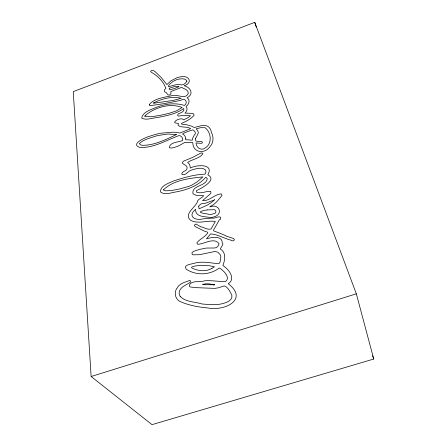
<?xml version="1.0" encoding="UTF-8"?>
<svg xmlns="http://www.w3.org/2000/svg" width="447" height="447" viewBox="0 0 447 447"><rect width="100%" height="100%" fill="white"/><g stroke="black" fill="none" stroke-linecap="round" stroke-linejoin="round"><path stroke-width="0.67" d="M213.158 284.929L213.565 284.577M214.359 199.792L214.733 199.485M202.714 284.437C205.838 283.353 209.917 283.7 213.113 284.722L205.782 284.739A49.449 39.867 -29.5 0 1 202.714 284.437M254.756 22.35L73.252 91.629L91.127 376.508L152.019 424.65L373.748 359.036L356.332 293.819L254.756 22.35L256.209 26.988M91.127 376.508L356.332 293.819M207.252 209.917L214.297 209.677A3.537 2.755 -28.2 0 1 214.828 209.889L215.867 211.124A4.191 3.258 -28.3 0 1 215.851 211.794L215.443 212.873A1.609 1.252 -28.1 0 1 215.029 213.264L210.855 214.554A6.146 4.766 -28.2 0 1 209.269 214.443C206.81 213.532 194.16 212.766 204.106 210.47A19.377 15.248 -29.7 0 1 207.252 209.917M180.303 296.534C185.974 302.217 194.898 301.686 202.173 304.01C209.291 304.491 216.544 305.552 223.5 303.334C227.327 302.451 232.921 299.915 231.825 295.076C230.032 291.774 228.193 287.197 224.333 285.884L218.259 287.829L214.823 288.388L195.317 287.617L190.254 286.968L189.293 286.248C189.494 279.805 200.927 282.515 204.922 280.744C211.833 280.291 218.767 281.677 225.618 281.521C230.954 277.358 223.142 270.217 219.354 267.965C209.799 275.291 196.16 275.777 186.142 269.15C182.935 264.758 191.394 264.183 193.897 263.372C202.083 260.825 210.621 263.121 218.885 263.724L220.075 262.104L220.835 256.824A6.85 5.61 -31 0 0 219.768 254.17L217.829 252.203L214.973 251.477L199.463 254.695L193.16 254.835L192.339 254.527L192.003 253.672L192.026 252.706L193.534 251.343L199.904 249.331L206.363 248.057L214.398 247.996L216.253 247.638L217.868 246.398L219.08 243.688C214.012 236.916 204.385 244.112 197.68 244.313L196.825 242.85C199.585 239.005 205.19 237.15 207.827 232.753L206.955 231.892L204.022 230.965L195.25 226.612L194.423 225.629L194.534 224.97L196.021 224.036L201.133 226.998L201.558 226.852C204.469 227.791 208.09 230.132 211.113 228.953L215.348 221.427C207.157 220.075 197.842 224.562 190.361 220.131C184.276 214.476 193.551 208.458 196.239 203.877L197.088 202.692C196.892 199.133 202.111 198.345 203.659 195.641L196.35 195.322L193.043 193.886C190.936 185.013 206.816 186.567 207.252 178.431L205.793 177.263C198.272 185.807 187.366 189.712 176.487 191.852C171.447 192.417 165.066 195.562 160.534 191.998C159.998 185.874 168.586 183.315 173.073 181.141C183.376 177.75 194.194 174.509 205.067 174.146L205.95 172.056L205.626 170.1C201.96 166.63 196.127 168.754 191.869 169.933C188.232 170.396 185.969 176.09 182.063 174.593L181.817 173.369C182.717 171.162 185.958 171.151 186.885 169.184C188.343 165.401 183.661 164.96 182.186 162.904L183.477 161.171L192.512 157.473L200.776 153.075L202.089 152.924L202.977 153.679C199.876 158.417 192.322 159.221 187.667 162.395L189.707 164.53L190.338 168.078C195.987 164.759 214.532 163.323 207.821 174.861C218.052 180.102 200.401 188.589 196.289 190.852L196.568 192.143C201.267 194.216 206.089 190.791 210.705 191.394L210.967 192.936L210.191 193.987L202.569 200.625C209.52 201.29 214.588 194.182 221.254 193.842L222.019 195.356C218.7 199.574 215.085 204.57 209.9 206.575L209.978 206.911C219.399 203.016 223.64 214.644 213.711 216.94A10.862 8.415 -28.1 0 1 210.554 217.566C205.274 216.426 194.959 217.343 195.624 209.297C187.097 216.141 195.166 221.109 202.999 218.857L212.04 218.102C214.979 218.862 217.885 215.851 220.539 217.181L220.6 219.181L219.332 219.885L213.554 230.071L213.593 230.808L225.875 235.664L225.964 236.027L233.502 238.502L234.345 239.396L233.921 240.542L233.368 240.793L231.887 240.844L231.233 240.235C224.478 238.732 217.834 234.295 210.615 233.937L206.397 238.854C211.023 237.363 222.567 235.122 222.22 243.039L222.829 243.637L222.796 244.649L220.282 248.906C226.506 252.834 225.025 259.975 222.891 265.546C228.456 268.882 236.312 278.755 228.266 283.739C248.918 299.646 224.606 311.218 208.162 307.994C198.585 307.145 188.695 305.379 179.884 301.429C175.224 298.959 173.861 292.746 176.788 288.416L177.23 288.27L177.163 287.874C179.75 283.085 185.293 282.292 189.852 280.358L190.545 281.169L190.377 282.213C186.405 285.069 179.979 286.812 179.158 292.338A8.879 7.348 -37.2 0 0 180.303 296.534M372.547 355.762L373.748 359.036M149.32 104.436L149.678 105.615C159.965 104.564 170.53 102.458 180.733 100.34C184.969 97.122 188.561 102.357 184.471 105.475C175.274 102.43 165.222 103.967 156.344 107.336C151.293 109.621 142.543 111.884 141.71 118.131C146.409 120.584 152.12 117.891 157.093 117.611C166.217 115.734 175.889 114.169 183.605 108.571L183.846 108.761C184.594 111.879 180.459 112.884 178.347 113.856L177.515 115.158L178.331 116.108L183.89 115.315L190.539 115.773L188.103 117.611L183.745 119.83C181.985 117.405 175.57 119.645 174.537 122.266L175.163 122.875L178.437 123.489L178.029 125.3C181.303 128.244 186.952 125.925 190.69 128.663L179.862 133.038L176.263 132.312L172.704 132.211L161.278 133.15A56.071 40.286 -31.1 0 0 150.438 136.005C146.867 136.737 129.049 144.247 140.107 147.449C153.986 148.063 166.485 140.123 179.169 135.508C181.443 135.927 183.315 138.196 182.633 140.548C178.722 142.381 169.435 141.911 169.447 147.717L171.318 148.102L174.38 147.393A23.529 16.17 -28 0 0 179.102 145.61L184.728 142.448L192.808 142.52C192.663 152.891 204.922 154.327 209.973 146.666C213.683 142.794 213.755 136.916 211.425 132.295C210.822 128.831 208.436 125.272 204.514 125.568A14.5 10.214 -26.3 0 0 201.15 125.736L194.255 127.524L191.618 126.171L186.824 124.786L181.521 124.098L181.56 123.361C186.064 121.428 190.64 119.193 193.97 115.482L193.886 114.164L192.763 113.393L185.008 113.102C186.846 111.471 187.952 108.414 186.041 106.42C188.952 104.788 190.634 99.742 187.159 97.759C194.255 94.043 190.556 87.243 184.192 85.768C193.478 82.65 188.746 74.861 180.767 76.845A13.198 8.577 -26.5 0 0 176.923 77.739L170.754 80.929L166.915 84.584L161.099 77.365L154.712 71.324L153.332 70.57L151.784 70.453L151.052 70.788L150.656 71.615L151.483 72.33C157.607 75.867 163.585 81.505 165.831 88.333L164.429 89.92L164.468 91.696A3.375 2.19 -27.2 0 0 165.938 92.25L168.1 94.926L169.793 94.954L170.977 93.552L170.776 91.562L181.538 87.416C184.03 88.746 188.366 89.735 188.316 93.306C185.455 100.257 177.381 93.691 172.011 95.652C164.435 97.368 154.522 98.273 149.32 104.436M198.736 206.313L199.06 208.838L207.157 205.229L211.772 202.256A17.791 13.449 -28.3 0 0 214.191 200.032L205.436 203.217A8.912 6.778 -28.2 0 1 204 203.486L201.251 203.787L199.083 205.559A2.604 1.995 -29 0 0 198.781 206.151L198.736 206.313M185.768 138.592L185.689 139.749A45.985 33.436 -29.9 0 1 190.025 140.012L192.294 140.257L192.663 138.33A7.649 5.398 -26.4 0 1 193.132 137.223L194.35 134.96C196.596 133.614 194.674 130.613 192.892 129.859C191.97 130.144 179.89 133.837 183.158 134.435A8.219 5.738 -28 0 1 184.471 135.402L185.432 136.972L185.768 138.592M195.389 138.799L195.685 140.626A2.174 1.537 -26.6 0 0 196.227 141.034C197.747 142.185 203.067 140.14 202.379 142.945L200.932 143.331L195.976 142.923L196.741 145.677L197.999 147.555A8.8 6.264 -26.1 0 0 199.194 148.421L201.441 149.175L203.419 148.996A13.594 9.616 -26.5 0 0 204.776 148.203C212.481 144.169 211.42 132.569 205.162 127.73L200.753 127.68L196.16 128.764L197.719 130.703L198.25 132.441A6.47 4.52 -26.8 0 1 198.177 133.452L195.389 138.799M186.852 81.158C185.846 83.399 182.89 85.679 180.325 84.718A15.472 10.158 -27 0 0 176.118 84.679L168.463 86.707L168.899 85.254A8.582 5.571 -26.6 0 1 170.195 83.645L173.084 81.376L176.61 79.7A10.957 7.124 -26.5 0 1 178.308 79.197L181.812 78.767L184.125 79.013A8.968 5.822 -26.4 0 1 186.455 80.331L186.852 81.158M163.546 189.724L163.932 190.433L165.53 190.835L171.676 190.5L179.012 189.103L188.852 186.377A22.641 16.478 -28.7 0 0 192.244 184.907L197.323 181.739L202.91 176.923C189.483 178.28 173.721 179.957 163.546 189.724M176.397 134.586C165.949 139.475 154.55 145.398 142.615 145.309A13.142 8.923 -29.8 0 1 140.481 144.828L139.347 143.643C143.599 139.38 149.857 138.201 155.321 136.223A26.63 18.668 -30.1 0 1 157.791 135.631L164.647 134.418A121.612 92.048 -35 0 1 168.173 134.05L176.397 134.586M145.135 115.611L144.694 116.488L151.265 116.756L159.769 115.443L168.821 113.409L176.381 110.912L182.186 107.425L179.705 106.682C168.424 103.302 153.986 107.939 145.135 115.611M214.292 284.56L213.655 284.985L214.605 284.89L214.292 284.56M153.846 102.788L153.511 103.263L173.263 100.402L181.141 98.362L179.521 97.938A25.982 17.467 -28 0 0 176.096 97.468C168.368 97.055 160.713 99.435 153.846 102.788M211.979 268.312C205.922 272.078 198.038 271.005 191.919 268.027C189.092 266.524 198.524 265.552 199.775 265.311C204.648 265.356 209.654 265.339 214.337 266.893A25.848 20.808 -31.7 0 1 211.979 268.312M178.923 86.69L174.442 88.54L169.849 89.813L169.156 88.255L174.565 86.545L178.923 86.69"/></g></svg>
